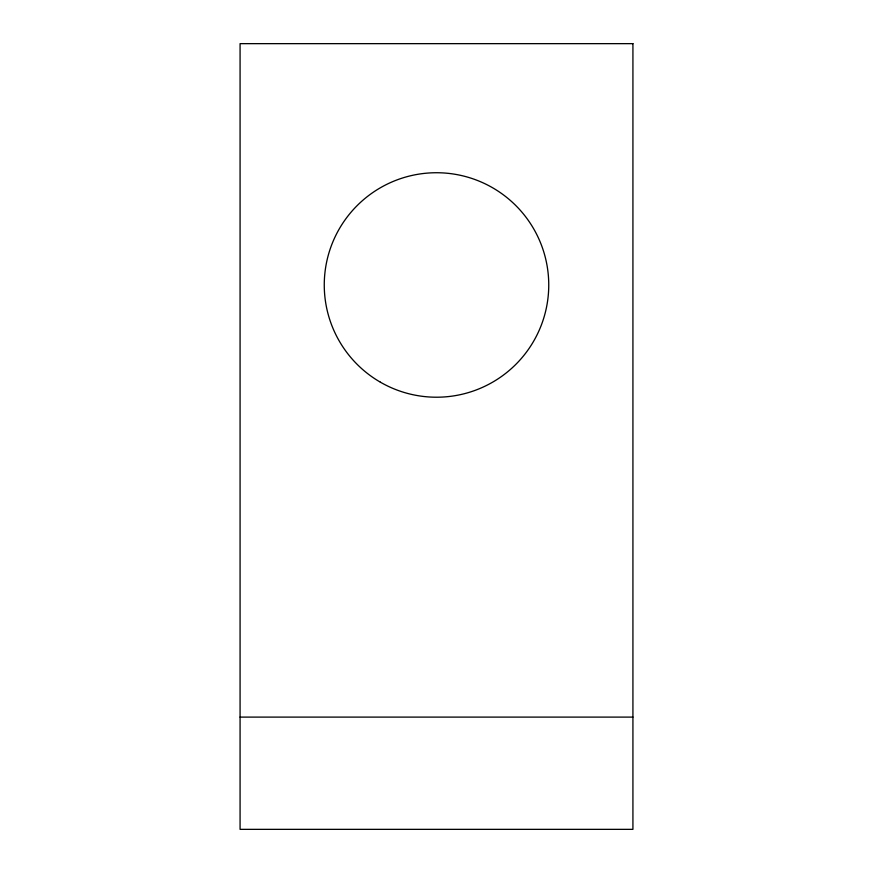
<?xml version="1.0" encoding="UTF-8"?>
<svg xmlns="http://www.w3.org/2000/svg" width="873" height="873" viewBox="0 0 873 873"><rect width="100%" height="100%" fill="white"/><g stroke="black" fill="none" stroke-linecap="round" stroke-linejoin="round"><path stroke-width="1.31" d="M240.075 717.104L632.925 717.104M632.925 43.65L240.075 43.65L240.075 829.35L632.925 829.35L632.925 43.65M380.377 382.178A112.246 112.246 0 0 0 548.746 284.969A112.246 112.246 0 0 0 380.377 187.771A112.246 112.246 0 0 0 380.377 382.178"/></g></svg>
